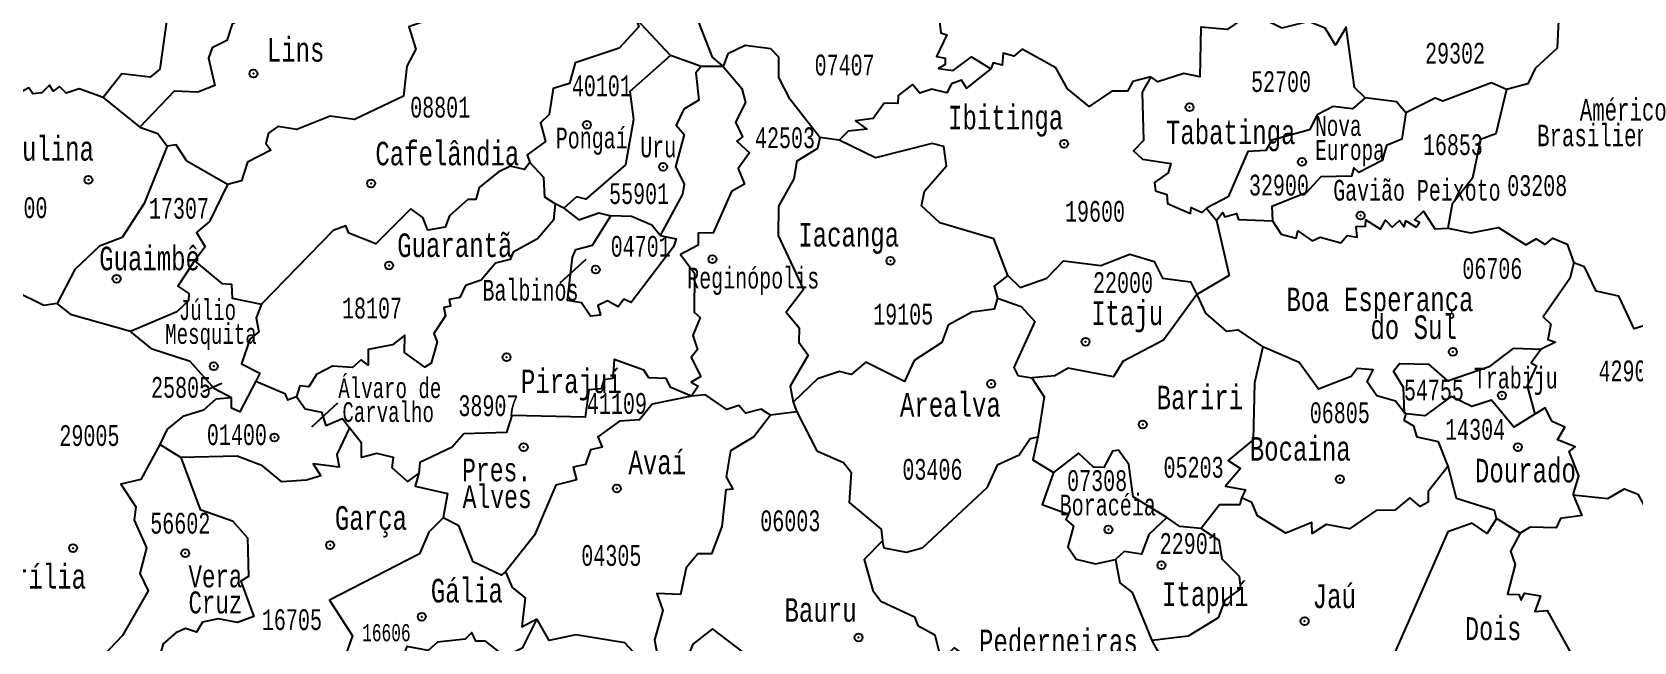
# Model space of a CAD drawing. Header units: millimetres. Extents: x 9851 to 10267, y 23387 to 23778.
# Drawn here: x 10090.83 to 10108.89, y 23501.6 to 23508.48 of the extents above; entities that cross this region are included whole.
import ezdxf
from ezdxf.enums import TextEntityAlignment as Align

# ---------------------------------------------------------------- set-up
doc = ezdxf.new("R2010")
doc.units = ezdxf.units.MM
doc.layers.add('3', color=7, linetype='Continuous')
doc.styles.add('MONOTXT', font='MONOTXT', dxfattribs={"height": 0.2})

# ---------------------------------------------------------------- blocks, each defined once
blk = doc.blocks.new('SEDE')
at = {"layer": '3', "color": 7, "linetype": 'Continuous'}
blk.add_circle((0, 0), 0.00451, dxfattribs=at)

msp = doc.modelspace()

# ---------------------------------------------------------------- linework, layer by layer
at = {"color": 7, "linetype": 'Continuous'}
for p, q in [((10098.025, 23508.211), (10097.64, 23508.626)), ((10098.372, 23508.087), (10098.025, 23508.211)), ((10098.622, 23508.086), (10098.372, 23508.087)), ((10091.632, 23507.736), (10092.045, 23507.402)), ((10099.927, 23507.255), (10099.711, 23507.286)), ((10096.825, 23506.49), (10096.728, 23506.538)), ((10104.069, 23506.487), (10104.179, 23506.348)), ((10096.784, 23505.645), (10097.076, 23505.915)), ((10092.755, 23504.422), (10092.97, 23504.514)), ((10093.983, 23504.023), (10094.276, 23504.293)), ((10099.45, 23504.192), (10099.153, 23504.153)), ((10099.411, 23504.299), (10099.45, 23504.192)), ((10106.317, 23504.168), (10106.3, 23504.179)), ((10092.509, 23503.677), (10092.271, 23503.823)), ((10107.601, 23502.823), (10107.335, 23502.988)), ((10103.45, 23501.61), (10103.722, 23501.125))]:
    msp.add_line(p, q, dxfattribs=at)
for points in [[(10093.756, 23511.124), (10093.61, 23511.039), (10093.601, 23510.852), (10093.674, 23510.803), (10093.517, 23510.566), (10093.662, 23510.388), (10093.596, 23510.29), (10093.702, 23510.153), (10093.661, 23510.076), (10093.23, 23509.556), (10093.133, 23509.273), (10092.81, 23509.221), (10092.7, 23509.285), (10092.598, 23509.18), (10092.507, 23508.838), (10092.348, 23508.593), (10092.271, 23508.055), (10092.164, 23507.966), (10091.845, 23508.003), (10091.632, 23507.736)], [(10099.938, 23510.156), (10099.677, 23509.892), (10099.574, 23509.651), (10099.435, 23509.637), (10099.26, 23509.501), (10099.223, 23509.287), (10098.99, 23509.025), (10098.956, 23508.89), (10098.347, 23508.577), (10098.495, 23508.192), (10098.622, 23508.086)], [(10100.842, 23510.238), (10100.77, 23509.882), (10100.902, 23509.595), (10101.084, 23509.456), (10101.129, 23509.333), (10101.052, 23509.249), (10101.118, 23509.08), (10101.022, 23508.93), (10101.074, 23508.467), (10101.142, 23508.445), (10101.026, 23508.2), (10101.121, 23508.181), (10101.124, 23508.108), (10101.048, 23508.063), (10101.212, 23508.041), (10101.421, 23508.197), (10101.637, 23508.059)], [(10094.427, 23509.907), (10094.263, 23509.847), (10094.09, 23509.883), (10094.07, 23509.693), (10093.683, 23509.312), (10093.517, 23509.023), (10093.455, 23508.892), (10093.494, 23508.799), (10093.088, 23508.563), (10093.026, 23508.381), (10092.86, 23508.299), (10092.82, 23508.182), (10092.89, 23507.871), (10092.699, 23507.797), (10092.434, 23507.807), (10092.045, 23507.402)], [(10108.153, 23509.405), (10107.91, 23508.83), (10108.035, 23508.609), (10108.019, 23508.295), (10107.773, 23508.065), (10107.691, 23507.893), (10107.447, 23507.827)], [(10095.579, 23508.776), (10095.533, 23508.697), (10095.079, 23508.536), (10095.156, 23508.284), (10095.055, 23508.089), (10095.016, 23507.753), (10094.464, 23507.49), (10094.192, 23507.525), (10093.814, 23507.376), (10093.603, 23507.411), (10093.497, 23507.333), (10093.466, 23507.218), (10093.522, 23507.143), (10093.26, 23507.009), (10093.192, 23506.796), (10093.036, 23506.755)], [(10097.64, 23508.626), (10097.67, 23508.533), (10097.447, 23508.293), (10096.951, 23508.127), (10096.887, 23507.894), (10096.704, 23507.839), (10096.659, 23507.545), (10096.561, 23507.45), (10096.618, 23507.242), (10096.411, 23507.092), (10096.443, 23507.003)], [(10104.917, 23508.518), (10104.711, 23508.622), (10104.465, 23508.618), (10104.302, 23508.505), (10104.002, 23508.532), (10103.991, 23507.97), (10103.813, 23508.007), (10103.518, 23507.913), (10103.439, 23507.971)], [(10105.855, 23507.735), (10105.737, 23507.851), (10105.642, 23508.529), (10105.522, 23508.326), (10105.404, 23508.518), (10105.216, 23508.593), (10104.917, 23508.518)], [(10099.711, 23507.286), (10099.374, 23507.716), (10099.247, 23507.963), (10099.249, 23508.191), (10099.159, 23508.286), (10098.868, 23508.322), (10098.673, 23508.23), (10098.622, 23508.086)], [(10103.439, 23507.971), (10103.238, 23507.919), (10103.176, 23507.81), (10103.002, 23507.81), (10102.744, 23507.635), (10102.502, 23507.836), (10102.37, 23508.073), (10101.991, 23508.281), (10101.896, 23508.205), (10101.777, 23508.237), (10101.765, 23508.101), (10101.663, 23508.128), (10101.637, 23508.059)], [(10098.025, 23508.211), (10097.57, 23507.805), (10097.61, 23507.49), (10097.521, 23506.977), (10097.073, 23506.592), (10096.967, 23506.615), (10096.825, 23506.49)], [(10091.632, 23507.736), (10091.361, 23507.834), (10091.217, 23507.786), (10091.141, 23507.86), (10091.069, 23507.807), (10091.028, 23507.876), (10090.94, 23507.788), (10090.842, 23507.779), (10090.796, 23507.845), (10090.664, 23507.776), (10090.615, 23507.848), (10090.492, 23507.799), (10090.14, 23507.88), (10090.052, 23507.962), (10089.852, 23507.89), (10089.679, 23507.96)], [(10098.372, 23508.087), (10098.314, 23508.015), (10098.348, 23507.707), (10098.178, 23507.607), (10098.091, 23507.424), (10098.182, 23507.32), (10098.083, 23506.954), (10098.18, 23506.765), (10098.161, 23506.645), (10097.911, 23506.18)], [(10098.622, 23508.086), (10098.83, 23507.837), (10098.871, 23507.682), (10098.761, 23507.46), (10098.84, 23507.295), (10098.776, 23507.246), (10098.919, 23507.112), (10098.789, 23506.937), (10098.862, 23506.761), (10098.713, 23506.678), (10098.508, 23506.21), (10098.339, 23506.207), (10098.337, 23506.072), (10098.139, 23505.967), (10098.298, 23505.755), (10098.294, 23505.315), (10098.36, 23505.256), (10098.279, 23505.051), (10098.332, 23504.895), (10098.258, 23504.804), (10098.369, 23504.589), (10098.261, 23504.526), (10098.338, 23504.481), (10098.265, 23504.369)], [(10101.637, 23508.059), (10101.363, 23507.843), (10101.305, 23507.934), (10101.195, 23507.891), (10101.142, 23507.789), (10100.971, 23507.832), (10100.837, 23507.786), (10100.754, 23507.885), (10100.591, 23507.76), (10100.588, 23507.671), (10100.434, 23507.672), (10100.311, 23507.502), (10100.113, 23507.474), (10100.238, 23507.381), (10100.031, 23507.359), (10099.927, 23507.255)], [(10103.439, 23507.971), (10103.342, 23507.797), (10103.358, 23507.253), (10103.245, 23507.137), (10103.348, 23507.042), (10103.665, 23506.994), (10103.634, 23506.889), (10103.48, 23506.778), (10103.492, 23506.684), (10103.621, 23506.643), (10103.628, 23506.543), (10103.887, 23506.43), (10103.894, 23506.498), (10104.019, 23506.439), (10104.069, 23506.487)], [(10105.855, 23507.735), (10105.715, 23507.611), (10105.497, 23507.637), (10105.315, 23507.543), (10105.227, 23507.372), (10104.804, 23507.255), (10104.736, 23507.14), (10104.532, 23507.127), (10104.312, 23506.617), (10104.069, 23506.487)], [(10106.316, 23507.565), (10106.21, 23507.687), (10105.855, 23507.735)], [(10107.447, 23507.827), (10107.278, 23507.902), (10106.732, 23507.697), (10106.646, 23507.729), (10106.316, 23507.565)], [(10107.447, 23507.827), (10107.33, 23507.329), (10107.154, 23507.263), (10107.067, 23506.829), (10106.837, 23506.535), (10106.788, 23506.264)], [(10106.316, 23507.565), (10106.268, 23507.266), (10106.098, 23507.196), (10106.046, 23507.025), (10105.784, 23506.89), (10105.728, 23506.944), (10105.703, 23506.851), (10105.358, 23506.842), (10105.192, 23506.66), (10104.805, 23506.506), (10104.811, 23506.345)], [(10092.045, 23507.402), (10092.248, 23507.332), (10092.355, 23507.19)], [(10093.036, 23506.755), (10092.577, 23507.02), (10092.454, 23507.203), (10092.355, 23507.19)], [(10099.711, 23507.286), (10099.683, 23507.163), (10099.449, 23507.018), (10099.417, 23506.819), (10099.245, 23506.511), (10099.239, 23506.182), (10099.524, 23505.572), (10099.332, 23505.317), (10099.478, 23505.137), (10099.475, 23504.977), (10099.58, 23504.829), (10099.374, 23504.479), (10099.411, 23504.299)], [(10101.827, 23505.731), (10101.672, 23506.144), (10101.062, 23506.325), (10100.856, 23506.515), (10100.891, 23506.68), (10101.138, 23506.966), (10101.108, 23507.184), (10100.977, 23507.218), (10100.336, 23507.057), (10099.927, 23507.255)], [(10092.355, 23507.19), (10092.094, 23506.54), (10091.848, 23506.157), (10091.592, 23506.06), (10091.314, 23505.798), (10091.116, 23505.413)], [(10096.443, 23507.003), (10096.381, 23506.925), (10096.223, 23506.961), (10096.086, 23506.896), (10095.871, 23506.721), (10095.832, 23506.587), (10095.744, 23506.586), (10095.536, 23506.403), (10095.488, 23506.274), (10095.292, 23506.239), (10095.237, 23506.382), (10095.102, 23506.481), (10094.705, 23506.087), (10094.4, 23506.207), (10094.368, 23506.291), (10094.225, 23506.238), (10093.417, 23505.406)], [(10096.728, 23506.538), (10096.611, 23506.612), (10096.6, 23506.833), (10096.443, 23507.003)], [(10093.036, 23506.755), (10092.83, 23506.337), (10092.683, 23506.216), (10092.782, 23506.054), (10092.661, 23505.896)], [(10096.728, 23506.538), (10096.708, 23506.355), (10096.527, 23506.143), (10096.253, 23505.993), (10096.221, 23505.908), (10096.056, 23505.869), (10095.893, 23505.675), (10095.717, 23505.617), (10095.652, 23505.48), (10095.532, 23505.459), (10095.549, 23505.382), (10095.472, 23505.369), (10095.491, 23505.276), (10095.359, 23505.075), (10095.396, 23504.98), (10095.33, 23504.739), (10095.257, 23504.697), (10095.028, 23504.859), (10095.034, 23505.057), (10094.893, 23504.946), (10094.618, 23504.895), (10094.621, 23504.719), (10094.54, 23504.778), (10094.443, 23504.691), (10094.216, 23504.705), (10094.039, 23504.611), (10093.949, 23504.472), (10093.848, 23504.486), (10093.812, 23504.365)], [(10096.825, 23506.49), (10096.995, 23506.357), (10097.221, 23506.437), (10097.354, 23506.402)], [(10097.911, 23506.18), (10098.092, 23506.142), (10098.062, 23506.051), (10097.583, 23505.425), (10097.5, 23505.462), (10097.436, 23505.374), (10097.318, 23505.444), (10097.209, 23505.389), (10097.237, 23505.281), (10097.126, 23505.27), (10097.024, 23505.42), (10096.867, 23505.448), (10096.922, 23505.937), (10096.96, 23506.023), (10097.147, 23506.073), (10097.354, 23506.402)], [(10097.911, 23506.18), (10097.818, 23506.296), (10097.588, 23506.395), (10097.354, 23506.402)], [(10104.179, 23506.348), (10104.322, 23505.73), (10103.959, 23505.516)], [(10104.179, 23506.348), (10104.249, 23506.44), (10104.274, 23506.391), (10104.406, 23506.429), (10104.428, 23506.361), (10104.811, 23506.345)], [(10104.811, 23506.345), (10104.909, 23506.194), (10105.08, 23506.15), (10105.097, 23506.232), (10105.26, 23506.122), (10105.349, 23506.162), (10105.583, 23506.099), (10105.654, 23506.179), (10105.767, 23506.161), (10105.756, 23506.282), (10105.859, 23506.284), (10105.865, 23506.359), (10106.027, 23506.253), (10106.085, 23506.355), (10106.161, 23506.276), (10106.242, 23506.351), (10106.295, 23506.28), (10106.316, 23506.345), (10106.432, 23506.275), (10106.469, 23506.326), (10106.413, 23506.356), (10106.512, 23506.455), (10106.642, 23506.255), (10106.788, 23506.264)], [(10106.788, 23506.264), (10107.045, 23506.211), (10107.357, 23506.271), (10107.668, 23506.074), (10107.783, 23506.142), (10107.885, 23506.078), (10107.971, 23506.149), (10108.131, 23506.082), (10108.208, 23505.872)], [(10091.116, 23505.413), (10090.964, 23505.392), (10090.644, 23505.549), (10090.458, 23505.923), (10090.164, 23506.042)], [(10101.827, 23505.731), (10101.969, 23505.594), (10102.27, 23505.698), (10102.455, 23505.895), (10102.876, 23505.843), (10103.204, 23505.969), (10103.477, 23505.888), (10103.572, 23505.7), (10103.889, 23505.658), (10103.959, 23505.516)], [(10092.661, 23505.896), (10092.473, 23505.609), (10092.599, 23505.525), (10092.595, 23505.445), (10092.464, 23505.319), (10091.941, 23505.098)], [(10092.661, 23505.896), (10092.972, 23505.64), (10093.079, 23505.63), (10093.087, 23505.474), (10093.417, 23505.406)], [(10108.208, 23505.872), (10108.163, 23505.697), (10107.863, 23505.264), (10107.947, 23505.179), (10107.913, 23505.008), (10108, 23504.978), (10107.838, 23504.898)], [(10109.085, 23505.08), (10109.008, 23505.164), (10108.889, 23505.126), (10108.716, 23505.495), (10108.46, 23505.552), (10108.328, 23505.826), (10108.208, 23505.872)], [(10101.827, 23505.731), (10101.676, 23505.609), (10101.714, 23505.474)], [(10091.941, 23505.098), (10091.277, 23505.286), (10091.116, 23505.413)], [(10093.417, 23505.406), (10093.358, 23505.253), (10093.388, 23505.092), (10093.287, 23505.011), (10093.191, 23504.733), (10093.399, 23504.626), (10093.355, 23504.538)], [(10101.714, 23505.474), (10101.676, 23505.348), (10101.423, 23505.316), (10101.155, 23505.17), (10101.083, 23504.974), (10100.774, 23504.772), (10100.663, 23504.533), (10100.229, 23504.75), (10100.063, 23504.612), (10099.933, 23504.648), (10099.683, 23504.562), (10099.411, 23504.299)], [(10101.714, 23505.474), (10101.98, 23505.381), (10102.133, 23505.211), (10101.897, 23504.693), (10101.94, 23504.602), (10102.101, 23504.573)], [(10103.959, 23505.516), (10103.584, 23504.998), (10103.126, 23504.758), (10103.021, 23504.588), (10102.51, 23504.684), (10102.358, 23504.596), (10102.101, 23504.573)], [(10103.959, 23505.516), (10104.057, 23505.304), (10104.29, 23505.103), (10104.421, 23505.117), (10104.702, 23504.926)], [(10093.08, 23504.349), (10092.886, 23504.452), (10092.615, 23504.758), (10092.187, 23504.897), (10091.941, 23505.098)], [(10104.702, 23504.926), (10104.609, 23504.518), (10104.592, 23503.877), (10104.311, 23503.643), (10104.452, 23503.551), (10104.283, 23503.354), (10104.507, 23503.312), (10104.464, 23503.222)], [(10106.3, 23504.179), (10106.196, 23504.311), (10105.989, 23504.371), (10105.88, 23504.531), (10105.945, 23504.666), (10105.767, 23504.68), (10105.699, 23504.591), (10105.33, 23504.448), (10105.112, 23504.747), (10104.702, 23504.926)], [(10106.3, 23504.179), (10106.288, 23504.467), (10106.177, 23504.649), (10106.244, 23504.738), (10106.57, 23504.728), (10106.785, 23504.542), (10107.266, 23504.707), (10107.53, 23504.908), (10107.838, 23504.898)], [(10107.838, 23504.898), (10107.726, 23504.743), (10107.786, 23504.711), (10107.682, 23504.485), (10107.767, 23504.166)], [(10098.265, 23504.369), (10098.029, 23504.464), (10097.979, 23504.567), (10097.783, 23504.574), (10097.728, 23504.661), (10097.391, 23504.782), (10097.378, 23504.569), (10097.274, 23504.554), (10097.247, 23504.449), (10097.105, 23504.438), (10097.064, 23504.132), (10096.237, 23504.15), (10096.179, 23503.959), (10095.697, 23503.942), (10095.566, 23503.792), (10095.201, 23503.619), (10095.191, 23503.501)], [(10093.355, 23504.538), (10093.173, 23504.192), (10093.08, 23504.231), (10093.08, 23504.349)], [(10093.355, 23504.538), (10093.682, 23504.399), (10093.709, 23504.326), (10093.812, 23504.365)], [(10102.101, 23504.573), (10102.237, 23504.359), (10102.165, 23503.906)], [(10093.08, 23504.349), (10092.903, 23504.334), (10092.765, 23504.211), (10092.531, 23504.14), (10092.355, 23503.997), (10092.271, 23503.823)], [(10093.812, 23504.365), (10093.908, 23504.226), (10094.095, 23504.186), (10094.144, 23504.038), (10094.331, 23504.117), (10094.41, 23504.01)], [(10098.265, 23504.369), (10097.82, 23504.278), (10097.677, 23504.102), (10097.452, 23504.085), (10097.207, 23503.911), (10097.256, 23503.791), (10097.127, 23503.762), (10097.07, 23503.598), (10096.93, 23503.566), (10096.967, 23503.423), (10096.736, 23503.363), (10096.494, 23502.8), (10096.168, 23502.388)], [(10099.153, 23504.153), (10099.049, 23504.22), (10098.873, 23504.177), (10098.798, 23504.263), (10098.662, 23504.216), (10098.42, 23504.384), (10098.265, 23504.369)], [(10107.767, 23504.166), (10107.531, 23504.02), (10107.278, 23504.323), (10107.059, 23504.251), (10106.826, 23504.365), (10106.53, 23504.145), (10106.317, 23504.168)], [(10099.153, 23504.153), (10098.966, 23503.909), (10098.702, 23503.75), (10098.654, 23503.459), (10098.729, 23503.319), (10098.65, 23503.31), (10098.606, 23502.898), (10098.489, 23502.59), (10098.334, 23502.591), (10098.202, 23502.432), (10098.141, 23502.132), (10097.871, 23502.142), (10097.942, 23501.951), (10097.848, 23501.621), (10097.896, 23501.356)], [(10099.45, 23504.192), (10099.676, 23503.75), (10099.978, 23503.62), (10100.064, 23503.511), (10100.04, 23503.168), (10100.402, 23502.866), (10100.415, 23502.737)], [(10106.793, 23503.578), (10106.681, 23503.853), (10106.442, 23503.907), (10106.404, 23504.028), (10106.294, 23504.095), (10106.317, 23504.168)], [(10108.199, 23503.255), (10108.264, 23503.471), (10108.154, 23503.742), (10108.224, 23503.797), (10108.022, 23503.875), (10108.105, 23504.019), (10107.963, 23504.083), (10107.886, 23504.236), (10107.767, 23504.166)], [(10094.41, 23504.01), (10094.265, 23503.71), (10094.294, 23503.566), (10093.998, 23503.603), (10094.086, 23503.468), (10093.925, 23503.421), (10093.647, 23503.402), (10093.429, 23503.582), (10093.144, 23503.693), (10092.509, 23503.677)], [(10095.191, 23503.501), (10095.062, 23503.407), (10094.89, 23503.559), (10094.904, 23503.675), (10094.718, 23503.722), (10094.544, 23503.676), (10094.543, 23503.837), (10094.41, 23504.01)], [(10108.199, 23503.255), (10108.589, 23503.212), (10108.78, 23503.324), (10108.93, 23503.261), (10108.995, 23503.14), (10109.431, 23502.961), (10109.709, 23503.002), (10110.027, 23503.28), (10110.185, 23503.295), (10110.281, 23503.449), (10110.307, 23504.069)], [(10092.271, 23503.823), (10092.058, 23503.428), (10091.831, 23503.374), (10092.001, 23503.12), (10091.983, 23502.968), (10092.12, 23502.658), (10092.047, 23502.368), (10092.139, 23502.171), (10091.85, 23501.668), (10091.636, 23501.441)], [(10102.165, 23503.906), (10102.079, 23503.885), (10101.955, 23503.702), (10101.708, 23503.588), (10101.593, 23503.333), (10100.865, 23502.652), (10100.685, 23502.605), (10100.436, 23502.655), (10100.415, 23502.737)], [(10102.165, 23503.906), (10102.112, 23503.651), (10102.345, 23503.506)], [(10092.509, 23503.677), (10092.725, 23503.091), (10093.089, 23502.963), (10093.259, 23502.771), (10093.27, 23502.332), (10093.183, 23502.28), (10093.332, 23501.882), (10093.146, 23501.816), (10092.929, 23501.855), (10092.754, 23501.817), (10092.684, 23501.704), (10092.56, 23501.748), (10092.45, 23501.698), (10092.308, 23501.575), (10092.208, 23501.226)], [(10103.622, 23503), (10103.243, 23503.232), (10103.193, 23503.599), (10103.077, 23503.76), (10103.008, 23503.748), (10102.912, 23503.562), (10102.794, 23503.566), (10102.626, 23503.725), (10102.345, 23503.506)], [(10095.191, 23503.501), (10095.149, 23503.353), (10095.512, 23503.269), (10095.464, 23502.994)], [(10102.345, 23503.506), (10102.216, 23503.146), (10102.511, 23503.037), (10102.483, 23502.977), (10102.567, 23502.901), (10102.505, 23502.667), (10102.6, 23502.529), (10102.816, 23502.475), (10103.042, 23502.527)], [(10106.793, 23503.578), (10106.565, 23503.291), (10106.567, 23503.172), (10106.474, 23503.125), (10106.361, 23503.223), (10106.192, 23503.083), (10105.978, 23503.08), (10105.679, 23502.871), (10105.418, 23502.92), (10105.26, 23502.819), (10105.256, 23502.943), (10104.963, 23502.821), (10104.642, 23503.02), (10104.58, 23503.167), (10104.464, 23503.222)], [(10107.335, 23502.988), (10107.314, 23503.079), (10106.884, 23503.213), (10106.793, 23503.578)], [(10104.464, 23503.222), (10104.442, 23503.142), (10104.215, 23503.141), (10104.007, 23502.876)], [(10108.199, 23503.255), (10108.298, 23503.022), (10108.058, 23502.987), (10108.01, 23502.884), (10107.715, 23502.891), (10107.601, 23502.823)], [(10095.464, 23502.994), (10095.302, 23502.835), (10095.199, 23502.588), (10094.183, 23502.068), (10094.444, 23501.664), (10094.24, 23501.104), (10093.861, 23501.084), (10093.569, 23500.975), (10093.461, 23501.036)], [(10096.168, 23502.388), (10096.117, 23502.349), (10095.804, 23502.501), (10095.641, 23502.907), (10095.464, 23502.994)], [(10103.622, 23503), (10103.418, 23502.809), (10103.336, 23502.587), (10103.138, 23502.615), (10103.042, 23502.527)], [(10104.007, 23502.876), (10104.206, 23502.743), (10104.242, 23502.534), (10104.435, 23502.338), (10104.452, 23502.193), (10104.275, 23502.068), (10104.201, 23501.867), (10103.862, 23501.66), (10103.45, 23501.61)], [(10104.007, 23502.876), (10103.767, 23502.897), (10103.622, 23503)], [(10107.335, 23502.988), (10107.232, 23502.82), (10107.06, 23502.937), (10106.789, 23502.839), (10106.185, 23501.468), (10105.879, 23501.407), (10105.892, 23501.262), (10105.956, 23501.243)], [(10100.415, 23502.737), (10100.211, 23502.525), (10100.307, 23502.177), (10100.399, 23502.054), (10100.778, 23501.877), (10100.814, 23501.782), (10101.007, 23501.677), (10101.057, 23501.461), (10101.143, 23501.442), (10101.225, 23501.529), (10101.415, 23501.387)], [(10107.601, 23502.823), (10107.492, 23502.62), (10107.547, 23502.471), (10107.459, 23502.134), (10107.589, 23502.132), (10107.615, 23502.067), (10107.651, 23502.146), (10107.833, 23502.115), (10107.767, 23501.938), (10107.907, 23501.951), (10108.363, 23501.13)], [(10103.042, 23502.527), (10103.091, 23502.264), (10103.231, 23502.155), (10103.45, 23501.61)], [(10096.168, 23502.388), (10096.242, 23502.211), (10096.388, 23502.094), (10096.35, 23501.765), (10096.519, 23501.855)], [(10096.519, 23501.855), (10096.355, 23501.526), (10096.165, 23501.433)], [(10097.878, 23501.338), (10097.655, 23501.431), (10097.512, 23501.586), (10096.961, 23501.677), (10096.66, 23501.613), (10096.519, 23501.855)], [(10096.165, 23501.433), (10095.942, 23501.604), (10095.834, 23501.605), (10095.787, 23501.701), (10095.712, 23501.626), (10095.401, 23501.592), (10095.295, 23501.498), (10095.054, 23501.543), (10094.907, 23501.153), (10094.754, 23501.12), (10094.671, 23500.87), (10094.733, 23500.653), (10094.566, 23500.543), (10094.612, 23500.409), (10094.715, 23500.377)], [(10099.963, 23500.632), (10099.659, 23500.826), (10099.427, 23501.283), (10099.019, 23501.349), (10098.499, 23501.743), (10098.28, 23501.571), (10098.197, 23501.37), (10097.999, 23501.287), (10097.896, 23501.356)]]:
    msp.add_lwpolyline(points, dxfattribs=at)
for p in [(10093.327, 23508.007), (10103.877, 23507.627), (10097.085, 23507.43), (10102.463, 23507.216), (10097.944, 23506.955), (10105.144, 23507.01), (10091.466, 23506.807), (10094.652, 23506.768), (10105.805, 23506.405), (10094.855, 23505.843), (10097.185, 23505.796), (10098.499, 23505.913), (10100.505, 23505.893), (10091.785, 23505.693), (10102.705, 23504.982), (10106.844, 23504.868), (10092.88, 23504.705), (10096.18, 23504.807), (10101.641, 23504.507), (10107.397, 23504.377), (10103.349, 23504.049), (10093.563, 23503.902), (10096.372, 23503.793), (10107.577, 23503.793), (10105.572, 23503.432), (10097.422, 23503.327), (10102.963, 23502.863), (10094.191, 23502.688), (10091.294, 23502.655), (10092.558, 23502.596), (10103.56, 23502.46), (10095.224, 23501.88), (10105.174, 23501.83), (10100.147, 23501.646)]:
    msp.add_point(p, dxfattribs=at)

# ---------------------------------------------------------------- block references
for p, xscale, yscale, zscale, rotation in [((10093.327, 23508.007), 10, 10, 10, 359.5701736538339), ((10103.877, 23507.627), 10.00001041921285, 10.00001041921285, 10, 359.9172905949692), ((10097.085, 23507.43), 10, 10, 10, 359.6891712109359), ((10102.463, 23507.216), 9.999980865266222, 9.999980865266222, 10, 359.8657968474981), ((10105.144, 23507.01), 10, 10, 10, 359.9522419665951), ((10091.466, 23506.807), 10.00002176486677, 10.00002176486677, 10, 359.4911978234974), ((10097.944, 23506.955), 9.999986764114572, 9.999986764114572, 10, 359.7118493088304), ((10094.652, 23506.768), 10.00001242076299, 10.00001242076299, 10, 359.5987229225513), ((10105.805, 23506.405), 10, 10, 10, 359.9674498279444), ((10098.499, 23505.913), 9.999981664435857, 9.999981664435857, 10, 359.7177189491621), ((10100.505, 23505.893), 9.999977301907808, 9.999977301907808, 10, 359.7849544045481), ((10094.855, 23505.843), 10.00001865634644, 10.00001865634644, 10, 359.5936537666909), ((10097.185, 23505.796), 9.999977766382642, 9.999977766382642, 10, 359.6718276732515), ((10091.785, 23505.693), 9.999981844522777, 9.999981844522777, 10, 359.4869267393076), ((10102.705, 23504.982), 9.999988783450448, 9.999988783450448, 10, 359.8476541558108), ((10096.18, 23504.807), 9.999981196600162, 9.999981196600162, 10, 359.6251359924039), ((10106.844, 23504.868), 10, 10, 10, 359.9845253267506), ((10092.88, 23504.705), 10, 10, 10, 359.5109406107923), ((10101.641, 23504.507), 10.00001057978356, 10.00001057978356, 10, 359.8062996109192), ((10107.397, 23504.377), 10, 10, 10, 359.9975987575422), ((10093.563, 23503.902), 10.00001988138828, 10.00001988138828, 10, 359.5234822282144), ((10103.349, 23504.049), 9.999984004264531, 9.999984004264531, 10, 359.8583263239249), ((10096.372, 23503.793), 9.999988880920666, 9.999988880920666, 10, 359.6184660097895), ((10107.577, 23503.793), 10.00000000000001, 10.00000000000001, 10.00000000000001, 359.997065148108), ((10105.572, 23503.432), 10, 10, 10, 359.9258283299172), ((10097.422, 23503.327), 9.999999999999998, 9.999999999999998, 9.999999999999998, 359.6483492474412), ((10102.963, 23502.863), 10, 10, 10, 359.8311123163934), ((10091.294, 23502.655), 9.999986165632128, 9.999986165632128, 10, 359.4279603905058), ((10094.191, 23502.688), 10.00001217920223, 10.00001217920223, 10, 359.5288181315314), ((10092.558, 23502.596), 10, 10, 10, 359.4711859026485), ((10103.56, 23502.46), 9.999989280450956, 9.999989280450956, 10, 359.8465869395686), ((10095.224, 23501.88), 9.999977503353705, 9.999977503353705, 10, 359.5536301878433), ((10105.174, 23501.83), 10.00001717423969, 10.00001717423969, 10, 359.893811843942), ((10100.147, 23501.646), 9.999979608452318, 9.999979608452318, 10, 359.7201201673761)]:
    msp.add_blockref('SEDE', p, dxfattribs=dict(at, xscale=xscale, yscale=yscale, zscale=zscale, rotation=rotation))

# ---------------------------------------------------------------- texts
at = {"color": 7, "linetype": 'Continuous', "style": 'MONOTXT'}
for s, height, width, p in [('Lins', 0.2652, 0.705887, (10093.478, 23508.142)), ('Cafel%%226ndia', 0.26546, 0.705883, (10094.701, 23506.972)), ('Guarant%%227', 0.26564, 0.705883, (10094.947, 23505.938)), ('Itaju', 0.2658, 0.70588, (10102.768, 23505.171)), ('Ava%%237', 0.2661, 0.705885, (10097.553, 23503.488)), ('Gar%%231a', 0.2662, 0.705874, (10094.244, 23502.861)), ('G%%225lia', 0.2664, 0.705887, (10095.325, 23502.041))]:
    msp.add_text(s, height=height, dxfattribs=dict(at, width=width)).set_placement(p)
for s, height, width, p in [('29302', 0.234, 0.666675, (10106.869, 23508.237)), ('07407', 0.234, 0.666667, (10099.989, 23508.104)), ('40101', 0.2341, 0.666663, (10097.253, 23507.869)), ('52700', 0.2341, 0.666667, (10104.908, 23507.917)), ('08801', 0.2341, 0.666663, (10095.431, 23507.628)), ('Ponga%%237', 0.2342, 0.666663, (10097.139, 23507.253)), ('42503', 0.2342, 0.666667, (10099.317, 23507.283)), ('32900', 0.2343, 0.666675, (10104.884, 23506.749)), ('17000', 0.2343, 0.666667, (10090.667, 23506.494)), ('Regin%%243polis', 0.23444, 0.666671, (10098.959, 23505.675)), ('Balbinos', 0.2345, 0.666663, (10096.449, 23505.573)), ('18107', 0.2345, 0.666663, (10094.663, 23505.362)), ('25805', 0.2346, 0.666663, (10092.511, 23504.467)), ('38907', 0.2347, 0.666671, (10095.975, 23504.261)), ('14304', 0.2347, 0.666663, (10107.095, 23503.993)), ('03406', 0.2348, 0.666659, (10100.979, 23503.542)), ('05203', 0.2348, 0.666671, (10103.922, 23503.566)), ('Borac%%233ia', 0.23485, 0.666667, (10102.955, 23503.15)), ('06003', 0.2349, 0.666667, (10099.377, 23502.962)), ('04305', 0.2349, 0.666667, (10097.36, 23502.571)), ('22901', 0.2349, 0.666663, (10103.879, 23502.706)), ('16705', 0.2351, 0.666663, (10093.76, 23501.847))]:
    msp.add_text(s, height=height, dxfattribs=dict(at, width=width)).set_placement(p, align=Align.MIDDLE)
for s, height, rotation, width, p in [('Am%%233rico ', 0.24261, 359.9973, 0.666659, (10109.395, 23507.72)), ('Brasiliense', 0.24261, 359.9973, 0.666659, (10109.334, 23507.43)), ('Pres. ', 0.255, 359.9989, 0.705876, (10096.613, 23503.663)), ('Alves', 0.255, 359.9989, 0.705876, (10096.463, 23503.361))]:
    msp.add_text(s, height=height, rotation=rotation, dxfattribs=dict(at, width=width)).set_placement(p, align=Align.TOP_RIGHT)
for s, height, rotation, width, p in [('Ibitinga', 0.2654, 360, 0.705884, (10102.453, 23507.378)), ('Boa Esperan%%231a ', 0.26547, 359.9993, 0.705877, (10107.239, 23505.327)), ('do Sul', 0.2655, 359.9993, 0.705877, (10106.889, 23505.013))]:
    msp.add_text(s, height=height, rotation=rotation, dxfattribs=dict(at, width=width)).set_placement(p, align=Align.RIGHT)
for s, height, width, p in [('Tabatinga', 0.2654, 0.705877, (10103.611, 23507.477)), ('Gavi%%227o Peixoto', 0.234, 0.66529, (10105.496, 23506.808)), ('Piraju%%237', 0.26588, 0.705883, (10096.341, 23504.668)), ('Itapu%%237', 0.2663, 0.705884, (10103.567, 23502.267))]:
    msp.add_text(s, height=height, dxfattribs=dict(at, width=width)).set_placement(p, align=Align.TOP_LEFT)
for s, height, rotation, width, p in [('Nova ', 0.2261, 359.9984, 0.666658, (10105.293, 23507.304)), ('Europa', 0.2261, 359.9984, 0.666658, (10105.293, 23507.032)), ('Bariri', 0.266, 360, 0.705885, (10103.506, 23504.22)), ('Ja%%250', 0.2664, 360, 0.70589, (10105.264, 23501.978)), ('Dois ', 0.2595, 359.9974, 0.705879, (10106.981, 23501.616))]:
    msp.add_text(s, height=height, rotation=rotation, dxfattribs=dict(at, width=width)).set_placement(p)
for s, height, width, p in [('Getulina', 0.2655, 0.70588, (10091.529, 23507.025)), ('Iacanga', 0.2656, 0.705882, (10100.603, 23506.056)), ('Bocaina', 0.2661, 0.705883, (10105.693, 23503.641)), ('Bauru', 0.2664, 0.705881, (10100.125, 23501.823)), ('Pederneiras', 0.26648, 0.705881, (10103.294, 23501.468))]:
    msp.add_text(s, height=height, dxfattribs=dict(at, width=width)).set_placement(p, align=Align.RIGHT)
for s, height, rotation, width, p in [('Uru', 0.2342, 360, 0.666667, (10097.889, 23507.178)), ('03208', 0.2343, 360, 0.666663, (10107.795, 23506.744)), ('55901', 0.2343, 360, 0.666671, (10097.673, 23506.653)), ('17307', 0.2343, 0, 0.666667, (10092.487, 23506.487)), ('19600', 0.2343, 360, 0.666663, (10102.811, 23506.453)), ('04701', 0.2344, 0, 0.666667, (10097.691, 23506.059)), ('22000', 0.2344, 0, 0.666671, (10103.127, 23505.65)), ('06706', 0.2344, 0, 0.666667, (10107.289, 23505.808)), ('19105', 0.2345, 0, 0.666663, (10100.649, 23505.293)), ('42909', 0.2346, 0, 0.666663, (10108.824, 23504.653)), ('41109', 0.2347, 0, 0.666663, (10097.423, 23504.286)), ('06805', 0.2347, 0, 0.666667, (10105.57, 23504.181)), ('29005', 0.2347, 0, 0.666671, (10091.478, 23503.924)), ('07308', 0.2348, 0, 0.666663, (10102.835, 23503.416)), ('56602', 0.2349, 0, 0.666667, (10092.502, 23502.935))]:
    msp.add_text(s, height=height, rotation=rotation, dxfattribs=dict(at, width=width)).set_placement(p, align=Align.MIDDLE)
for s, height, rotation, width, p in [('16853', 0.2339, 0, 0.665293, (10106.508, 23507.322)), ('Trabiju', 0.2343, 360, 0.665288, (10107.081, 23504.689)), ('54755', 0.2344, 360, 0.665296, (10106.293, 23504.554)), ('Vera ', 0.2479, 0.0049, 0.705885, (10092.595, 23502.459)), ('Cruz', 0.2479, 0.0049, 0.705885, (10092.595, 23502.165))]:
    msp.add_text(s, height=height, rotation=rotation, dxfattribs=dict(at, width=width)).set_placement(p, align=Align.TOP_LEFT)
for s, height, width, p in [('Guaimb%%234', 0.26563, 0.705885, (10092.156, 23506.054)), ('16606', 0.1941, 0.650002, (10094.825, 23501.797))]:
    msp.add_text(s, height=height, dxfattribs=dict(at, width=width)).set_placement(p, align=Align.TOP_CENTER)
for s, height, rotation, width, p in [('J%%250lio ', 0.2234, 359.9997, 0.666658, (10092.873, 23505.228)), ('Mesquita', 0.2234, 359.9997, 0.666658, (10092.848, 23504.958)), ('%%193lvaro de ', 0.22355, 359.9998, 0.666667, (10094.928, 23504.347)), ('Carvalho', 0.2235, 359.9998, 0.666667, (10094.845, 23504.077))]:
    msp.add_text(s, height=height, rotation=rotation, dxfattribs=dict(at, width=width)).set_placement(p, align=Align.CENTER)
for s, height, width, p in [('Arealva', 0.2659, 0.705886, (10101.75, 23504.403)), ('Dourado', 0.2661, 0.705887, (10108.231, 23503.662)), ('Mar%%237lia', 0.2663, 0.705887, (10091.44, 23502.464))]:
    msp.add_text(s, height=height, dxfattribs=dict(at, width=width)).set_placement(p, align=Align.TOP_RIGHT)
at = {"color": 7, "linetype": 'Continuous', "style": 'MONOTXT', "width": 0.666671}
msp.add_text('01400', height=0.2347, dxfattribs=at).set_placement((10093.14, 23503.817), align=Align.CENTER)

doc.saveas('drawing.dxf')
